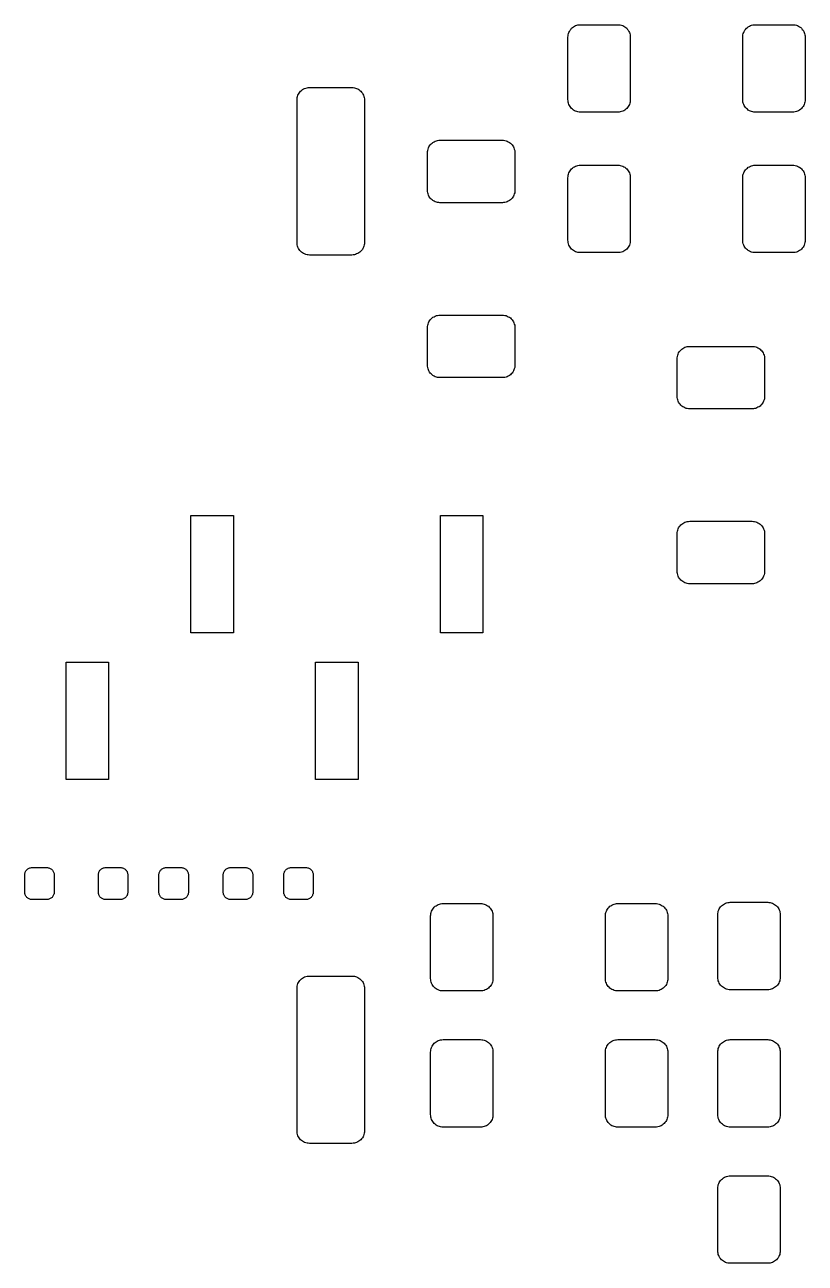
# Model space of a CAD drawing. Extents: x 0.2 to 57.7, y -40 to 0.2.
# Drawn here: x 29.6 to 42.1, y -39.96 to -20.13 of the extents above; entities that cross this region are included whole.
import ezdxf

# ---------------------------------------------------------------- set-up
doc = ezdxf.new("R2010")
doc.units = 0
doc.layers.get('0').update_dxf_attribs({"linetype": 'CONTINUOUS'})

msp = doc.modelspace()

# ---------------------------------------------------------------- linework, layer by layer
at = {"color": 7}
for points in [[(39.119519, -20.13117), (39.137807, -20.133202), (39.156095, -20.139298), (39.176415, -20.145394), (39.192671, -20.153522), (39.210959, -20.163682), (39.225183, -20.175874), (39.241439, -20.188066), (39.253631, -20.204322), (39.265823, -20.218546), (39.275983, -20.236834), (39.284111, -20.25309), (39.290207, -20.271378), (39.294271, -20.291698), (39.298335, -20.309986), (39.298335, -20.330306), (39.298335, -21.330049), (39.298335, -21.350369), (39.294271, -21.368657), (39.290207, -21.388977), (39.284111, -21.407265), (39.275983, -21.425553), (39.265823, -21.441809), (39.253631, -21.458065), (39.241439, -21.472289), (39.225183, -21.484481), (39.210959, -21.496673), (39.192671, -21.506833), (39.176415, -21.514961), (39.156095, -21.521057), (39.137807, -21.527153), (39.119519, -21.529185), (39.099199, -21.531217), (38.49976, -21.531217), (38.47944, -21.529185), (38.45912, -21.527153), (38.440832, -21.521057), (38.422544, -21.514961), (38.404256, -21.506833), (38.388, -21.496673), (38.371744, -21.484481), (38.35752, -21.472289), (38.345328, -21.458065), (38.333136, -21.441809), (38.322976, -21.425553), (38.314848, -21.407265), (38.30672, -21.388977), (38.302656, -21.368657), (38.300624, -21.350369), (38.298592, -21.330049), (38.298592, -20.330306), (38.300624, -20.309986), (38.302656, -20.291698), (38.30672, -20.271378), (38.314848, -20.25309), (38.322976, -20.236834), (38.333136, -20.218546), (38.345328, -20.204322), (38.35752, -20.188066), (38.371744, -20.175874), (38.388, -20.163682), (38.404256, -20.153522), (38.422544, -20.145394), (38.440832, -20.139298), (38.45912, -20.133202), (38.47944, -20.13117), (38.49976, -20.13117), (39.099199, -20.13117)], [(41.919105, -20.13117), (41.937393, -20.133202), (41.957713, -20.139298), (41.976001, -20.145394), (41.994289, -20.153522), (42.010545, -20.163682), (42.026801, -20.175874), (42.041025, -20.188066), (42.053217, -20.204322), (42.065408, -20.218546), (42.075568, -20.236834), (42.083696, -20.25309), (42.089792, -20.271378), (42.095888, -20.291698), (42.09792, -20.309986), (42.099952, -20.330306), (42.099952, -21.330049), (42.09792, -21.350369), (42.095888, -21.368657), (42.089792, -21.388977), (42.083696, -21.407265), (42.075568, -21.425553), (42.065408, -21.441809), (42.053217, -21.458065), (42.041025, -21.472289), (42.026801, -21.484481), (42.010545, -21.496673), (41.994289, -21.506833), (41.976001, -21.514961), (41.957713, -21.521057), (41.937393, -21.527153), (41.919105, -21.529185), (41.898785, -21.531217), (41.299345, -21.531217), (41.279025, -21.529185), (41.260737, -21.527153), (41.240417, -21.521057), (41.222129, -21.514961), (41.205873, -21.506833), (41.187585, -21.496673), (41.173361, -21.484481), (41.157105, -21.472289), (41.144913, -21.458065), (41.132721, -21.441809), (41.122561, -21.425553), (41.114433, -21.407265), (41.108337, -21.388977), (41.102241, -21.368657), (41.100209, -21.350369), (41.100209, -21.330049), (41.100209, -20.330306), (41.100209, -20.309986), (41.102241, -20.291698), (41.108337, -20.271378), (41.114433, -20.25309), (41.122561, -20.236834), (41.132721, -20.218546), (41.144913, -20.204322), (41.157105, -20.188066), (41.173361, -20.175874), (41.187585, -20.163682), (41.205873, -20.153522), (41.222129, -20.145394), (41.240417, -20.139298), (41.260737, -20.133202), (41.279025, -20.13117), (41.299345, -20.13117), (41.898785, -20.13117)], [(34.858165, -21.137009), (34.878485, -21.141073), (34.896773, -21.145137), (34.915061, -21.151233), (34.933349, -21.159361), (34.949605, -21.169521), (34.965861, -21.181713), (34.980085, -21.195937), (34.994309, -21.210161), (35.006501, -21.224385), (35.014629, -21.242673), (35.024789, -21.258929), (35.030885, -21.279249), (35.034949, -21.297537), (35.039013, -21.315825), (35.039013, -21.336145), (35.039013, -23.616047), (35.039013, -23.636367), (35.034949, -23.654655), (35.030885, -23.674975), (35.024789, -23.693263), (35.014629, -23.711551), (35.006501, -23.727807), (34.994309, -23.744063), (34.980085, -23.758287), (34.965861, -23.770479), (34.949605, -23.782671), (34.933349, -23.792831), (34.915061, -23.800959), (34.896773, -23.807055), (34.878485, -23.813151), (34.858165, -23.815183), (34.839877, -23.817215), (34.159158, -23.817215), (34.138838, -23.815183), (34.12055, -23.813151), (34.10023, -23.807055), (34.081942, -23.800959), (34.065686, -23.792831), (34.047398, -23.782671), (34.033174, -23.770479), (34.016918, -23.758287), (34.004726, -23.744063), (33.992534, -23.727807), (33.982374, -23.711551), (33.974246, -23.693263), (33.96815, -23.674975), (33.964086, -23.654655), (33.960022, -23.636367), (33.960022, -23.616047), (33.960022, -21.336145), (33.960022, -21.315825), (33.964086, -21.297537), (33.96815, -21.279249), (33.974246, -21.258929), (33.982374, -21.242673), (33.992534, -21.224385), (34.004726, -21.210161), (34.016918, -21.195937), (34.033174, -21.181713), (34.047398, -21.169521), (34.065686, -21.159361), (34.081942, -21.151233), (34.10023, -21.145137), (34.12055, -21.141073), (34.138838, -21.137009), (34.159158, -21.137009), (34.839877, -21.137009)], [(37.269131, -21.981051), (37.287419, -21.985115), (37.307739, -21.989179), (37.326027, -21.995275), (37.344315, -22.003402), (37.360571, -22.013562), (37.376827, -22.025754), (37.391051, -22.037946), (37.403243, -22.054202), (37.415435, -22.068426), (37.425595, -22.086714), (37.433723, -22.10297), (37.439819, -22.121258), (37.445915, -22.141578), (37.447947, -22.159866), (37.449979, -22.180186), (37.449979, -22.779626), (37.447947, -22.799946), (37.445915, -22.820266), (37.439819, -22.838554), (37.433723, -22.856842), (37.425595, -22.87513), (37.415435, -22.891386), (37.403243, -22.907642), (37.391051, -22.921866), (37.376827, -22.934058), (37.360571, -22.94625), (37.344315, -22.95641), (37.326027, -22.964538), (37.307739, -22.972666), (37.287419, -22.97673), (37.269131, -22.978762), (37.248811, -22.980794), (36.249068, -22.980794), (36.228748, -22.978762), (36.21046, -22.97673), (36.192172, -22.972666), (36.171852, -22.964538), (36.155596, -22.95641), (36.137308, -22.94625), (36.123084, -22.934058), (36.10886, -22.921866), (36.094636, -22.907642), (36.082444, -22.891386), (36.072284, -22.87513), (36.064156, -22.856842), (36.05806, -22.838554), (36.053996, -22.820266), (36.049932, -22.799946), (36.049932, -22.779626), (36.049932, -22.180186), (36.049932, -22.159866), (36.053996, -22.141578), (36.05806, -22.121258), (36.064156, -22.10297), (36.072284, -22.086714), (36.082444, -22.068426), (36.094636, -22.054202), (36.10886, -22.037946), (36.123084, -22.025754), (36.137308, -22.013562), (36.155596, -22.003402), (36.171852, -21.995275), (36.192172, -21.989179), (36.21046, -21.985115), (36.228748, -21.981051), (36.249068, -21.981051), (37.248811, -21.981051)], [(39.119519, -22.3811), (39.137807, -22.383132), (39.156095, -22.389228), (39.176415, -22.395324), (39.192671, -22.403452), (39.210959, -22.413612), (39.225183, -22.425804), (39.241439, -22.437996), (39.253631, -22.45222), (39.265823, -22.468476), (39.275983, -22.484732), (39.284111, -22.50302), (39.290207, -22.521308), (39.294271, -22.541628), (39.298335, -22.559916), (39.298335, -22.580236), (39.298335, -23.579979), (39.298335, -23.600299), (39.294271, -23.618587), (39.290207, -23.638907), (39.284111, -23.657195), (39.275983, -23.673451), (39.265823, -23.691739), (39.253631, -23.705963), (39.241439, -23.722219), (39.225183, -23.734411), (39.210959, -23.746603), (39.192671, -23.756763), (39.176415, -23.764891), (39.156095, -23.770987), (39.137807, -23.777083), (39.119519, -23.779115), (39.099199, -23.779115), (38.49976, -23.779115), (38.47944, -23.779115), (38.45912, -23.777083), (38.440832, -23.770987), (38.422544, -23.764891), (38.404256, -23.756763), (38.388, -23.746603), (38.371744, -23.734411), (38.35752, -23.722219), (38.345328, -23.705963), (38.333136, -23.691739), (38.322976, -23.673451), (38.314848, -23.657195), (38.30672, -23.638907), (38.302656, -23.618587), (38.300624, -23.600299), (38.298592, -23.579979), (38.298592, -22.580236), (38.300624, -22.559916), (38.302656, -22.541628), (38.30672, -22.521308), (38.314848, -22.50302), (38.322976, -22.484732), (38.333136, -22.468476), (38.345328, -22.45222), (38.35752, -22.437996), (38.371744, -22.425804), (38.388, -22.413612), (38.404256, -22.403452), (38.422544, -22.395324), (38.440832, -22.389228), (38.45912, -22.383132), (38.47944, -22.3811), (38.49976, -22.379068), (39.099199, -22.379068)], [(41.919105, -22.3811), (41.937393, -22.383132), (41.957713, -22.389228), (41.976001, -22.395324), (41.994289, -22.403452), (42.010545, -22.413612), (42.026801, -22.425804), (42.041025, -22.437996), (42.053217, -22.45222), (42.065408, -22.468476), (42.075568, -22.484732), (42.083696, -22.50302), (42.089792, -22.521308), (42.095888, -22.541628), (42.09792, -22.559916), (42.099952, -22.580236), (42.099952, -23.579979), (42.09792, -23.600299), (42.095888, -23.618587), (42.089792, -23.638907), (42.083696, -23.657195), (42.075568, -23.673451), (42.065408, -23.691739), (42.053217, -23.705963), (42.041025, -23.722219), (42.026801, -23.734411), (42.010545, -23.746603), (41.994289, -23.756763), (41.976001, -23.764891), (41.957713, -23.770987), (41.937393, -23.777083), (41.919105, -23.779115), (41.898785, -23.779115), (41.299345, -23.779115), (41.279025, -23.779115), (41.260737, -23.777083), (41.240417, -23.770987), (41.222129, -23.764891), (41.205873, -23.756763), (41.187585, -23.746603), (41.173361, -23.734411), (41.157105, -23.722219), (41.144913, -23.705963), (41.132721, -23.691739), (41.122561, -23.673451), (41.114433, -23.657195), (41.108337, -23.638907), (41.102241, -23.618587), (41.100209, -23.600299), (41.100209, -23.579979), (41.100209, -22.580236), (41.100209, -22.559916), (41.102241, -22.541628), (41.108337, -22.521308), (41.114433, -22.50302), (41.122561, -22.484732), (41.132721, -22.468476), (41.144913, -22.45222), (41.157105, -22.437996), (41.173361, -22.425804), (41.187585, -22.413612), (41.205873, -22.403452), (41.222129, -22.395324), (41.240417, -22.389228), (41.260737, -22.383132), (41.279025, -22.3811), (41.299345, -22.379068), (41.898785, -22.379068)], [(37.269131, -24.780128), (37.287419, -24.784192), (37.307739, -24.788256), (37.326027, -24.794352), (37.344315, -24.804512), (37.360571, -24.814672), (37.376827, -24.824832), (37.391051, -24.839056), (37.403243, -24.85328), (37.415435, -24.869536), (37.425595, -24.885792), (37.433723, -24.90408), (37.439819, -24.922368), (37.445915, -24.940656), (37.447947, -24.960976), (37.449979, -24.979264), (37.449979, -25.580735), (37.447947, -25.599023), (37.445915, -25.619343), (37.439819, -25.637631), (37.433723, -25.655919), (37.425595, -25.674207), (37.415435, -25.690463), (37.403243, -25.706719), (37.391051, -25.720943), (37.376827, -25.735167), (37.360571, -25.747359), (37.344315, -25.757519), (37.326027, -25.765647), (37.307739, -25.771743), (37.287419, -25.775807), (37.269131, -25.779871), (37.248811, -25.779871), (36.249068, -25.779871), (36.228748, -25.779871), (36.21046, -25.775807), (36.192172, -25.771743), (36.171852, -25.765647), (36.155596, -25.757519), (36.137308, -25.747359), (36.123084, -25.735167), (36.10886, -25.720943), (36.094636, -25.706719), (36.082444, -25.690463), (36.072284, -25.674207), (36.064156, -25.655919), (36.05806, -25.637631), (36.053996, -25.619343), (36.049932, -25.599023), (36.049932, -25.580735), (36.049932, -24.979264), (36.049932, -24.960976), (36.053996, -24.940656), (36.05806, -24.922368), (36.064156, -24.90408), (36.072284, -24.885792), (36.082444, -24.869536), (36.094636, -24.85328), (36.10886, -24.839056), (36.123084, -24.824832), (36.137308, -24.814672), (36.155596, -24.804512), (36.171852, -24.794352), (36.192172, -24.788256), (36.21046, -24.784192), (36.228748, -24.780128), (36.249068, -24.780128), (37.248811, -24.780128)], [(41.269373, -25.280507), (41.287661, -25.284571), (41.307981, -25.288635), (41.326269, -25.294731), (41.342525, -25.302859), (41.360813, -25.313019), (41.377069, -25.325211), (41.391293, -25.339435), (41.403485, -25.353659), (41.415677, -25.369915), (41.425837, -25.386171), (41.433965, -25.404459), (41.440061, -25.422747), (41.446157, -25.441035), (41.448189, -25.461355), (41.448189, -25.479643), (41.448189, -26.081114), (41.448189, -26.099402), (41.446157, -26.119722), (41.440061, -26.13801), (41.433965, -26.156298), (41.425837, -26.174586), (41.415677, -26.190842), (41.403485, -26.207098), (41.391293, -26.221322), (41.377069, -26.235546), (41.360813, -26.245706), (41.342525, -26.255866), (41.326269, -26.263994), (41.307981, -26.272122), (41.287661, -26.276186), (41.269373, -26.278218), (41.249053, -26.28025), (40.24931, -26.28025), (40.22899, -26.278218), (40.210702, -26.276186), (40.190382, -26.272122), (40.172094, -26.263994), (40.155838, -26.255866), (40.13755, -26.245706), (40.123326, -26.235546), (40.10707, -26.221322), (40.094878, -26.207098), (40.082686, -26.190842), (40.072526, -26.174586), (40.064398, -26.156298), (40.058302, -26.13801), (40.052206, -26.119722), (40.050174, -26.099402), (40.050174, -26.081114), (40.050174, -25.479643), (40.050174, -25.461355), (40.052206, -25.441035), (40.058302, -25.422747), (40.064398, -25.404459), (40.072526, -25.386171), (40.082686, -25.369915), (40.094878, -25.353659), (40.10707, -25.339435), (40.123326, -25.325211), (40.13755, -25.313019), (40.155838, -25.302859), (40.172094, -25.294731), (40.190382, -25.288635), (40.210702, -25.284571), (40.22899, -25.280507), (40.24931, -25.280507), (41.249053, -25.280507)], [(32.939959, -29.865965), (32.25924, -29.865965), (32.25924, -27.986367), (32.939959, -27.986367)], [(36.938169, -29.865965), (36.259482, -29.865965), (36.259482, -27.986367), (36.938169, -27.986367)], [(41.269373, -28.081617), (41.287661, -28.083649), (41.307981, -28.087713), (41.326269, -28.095841), (41.342525, -28.103969), (41.360813, -28.114129), (41.377069, -28.12632), (41.391293, -28.138512), (41.403485, -28.152736), (41.415677, -28.168992), (41.425837, -28.185248), (41.433965, -28.203536), (41.440061, -28.221824), (41.446157, -28.240112), (41.448189, -28.260432), (41.448189, -28.280752), (41.448189, -28.880192), (41.448189, -28.900512), (41.446157, -28.9188), (41.440061, -28.937088), (41.433965, -28.957408), (41.425837, -28.973664), (41.415677, -28.991952), (41.403485, -29.006176), (41.391293, -29.022432), (41.377069, -29.034624), (41.360813, -29.046816), (41.342525, -29.056976), (41.326269, -29.065104), (41.307981, -29.0712), (41.287661, -29.075264), (41.269373, -29.079328), (41.249053, -29.079328), (40.24931, -29.079328), (40.22899, -29.079328), (40.210702, -29.075264), (40.190382, -29.0712), (40.172094, -29.065104), (40.155838, -29.056976), (40.13755, -29.046816), (40.123326, -29.034624), (40.10707, -29.022432), (40.094878, -29.006176), (40.082686, -28.991952), (40.072526, -28.973664), (40.064398, -28.957408), (40.058302, -28.937088), (40.052206, -28.9188), (40.050174, -28.900512), (40.050174, -28.880192), (40.050174, -28.280752), (40.050174, -28.260432), (40.052206, -28.240112), (40.058302, -28.221824), (40.064398, -28.203536), (40.072526, -28.185248), (40.082686, -28.168992), (40.094878, -28.152736), (40.10707, -28.138512), (40.123326, -28.12632), (40.13755, -28.114129), (40.155838, -28.103969), (40.172094, -28.095841), (40.190382, -28.087713), (40.210702, -28.083649), (40.22899, -28.081617), (40.24931, -28.079585), (41.249053, -28.079585)], [(30.938695, -32.215463), (30.260008, -32.215463), (30.260008, -30.335864), (30.938695, -30.335864)], [(34.938937, -32.215463), (34.258218, -32.215463), (34.258218, -30.335864), (34.938937, -30.335864)], [(29.96486, -33.624399), (29.97502, -33.626431), (29.987212, -33.628463), (29.997372, -33.632527), (30.007532, -33.638623), (30.017692, -33.644719), (30.027852, -33.650815), (30.03598, -33.658943), (30.044108, -33.667071), (30.050204, -33.677231), (30.0563, -33.687391), (30.060364, -33.697551), (30.064428, -33.707711), (30.068492, -33.719903), (30.070524, -33.730063), (30.070524, -33.742255), (30.070524, -34.018607), (30.070524, -34.028767), (30.068492, -34.040959), (30.064428, -34.053151), (30.060364, -34.063311), (30.0563, -34.073471), (30.050204, -34.083631), (30.044108, -34.093791), (30.03598, -34.101919), (30.027852, -34.110047), (30.017692, -34.116143), (30.007532, -34.122239), (29.997372, -34.126303), (29.987212, -34.130367), (29.97502, -34.134431), (29.96486, -34.136463), (29.952668, -34.136463), (29.716956, -34.136463), (29.704764, -34.136463), (29.692572, -34.134431), (29.682412, -34.130367), (29.67022, -34.126303), (29.66006, -34.122239), (29.6499, -34.116143), (29.641772, -34.110047), (29.633644, -34.101919), (29.625516, -34.093791), (29.617388, -34.083631), (29.611292, -34.073471), (29.607228, -34.063311), (29.603164, -34.053151), (29.601132, -34.040959), (29.5991, -34.028767), (29.5991, -34.018607), (29.5991, -33.742255), (29.5991, -33.730063), (29.601132, -33.719903), (29.603164, -33.707711), (29.607228, -33.697551), (29.611292, -33.687391), (29.617388, -33.677231), (29.625516, -33.667071), (29.633644, -33.658943), (29.641772, -33.650815), (29.6499, -33.644719), (29.66006, -33.638623), (29.67022, -33.632527), (29.682412, -33.628463), (29.692572, -33.626431), (29.704764, -33.624399), (29.716956, -33.624399), (29.952668, -33.624399)], [(31.143419, -33.624399), (31.155611, -33.626431), (31.165771, -33.628463), (31.177963, -33.632527), (31.188123, -33.638623), (31.198283, -33.644719), (31.206411, -33.650815), (31.214539, -33.658943), (31.222667, -33.667071), (31.230795, -33.677231), (31.236891, -33.687391), (31.240955, -33.697551), (31.245019, -33.707711), (31.247051, -33.719903), (31.249083, -33.730063), (31.249083, -33.742255), (31.249083, -34.018607), (31.249083, -34.028767), (31.247051, -34.040959), (31.245019, -34.053151), (31.240955, -34.063311), (31.236891, -34.073471), (31.230795, -34.083631), (31.222667, -34.093791), (31.214539, -34.101919), (31.206411, -34.110047), (31.198283, -34.116143), (31.188123, -34.122239), (31.177963, -34.126303), (31.165771, -34.130367), (31.155611, -34.134431), (31.143419, -34.136463), (31.131227, -34.136463), (30.895515, -34.136463), (30.885355, -34.136463), (30.873163, -34.134431), (30.860971, -34.130367), (30.850811, -34.126303), (30.840651, -34.122239), (30.830491, -34.116143), (30.820331, -34.110047), (30.812203, -34.101919), (30.804075, -34.093791), (30.797979, -34.083631), (30.791883, -34.073471), (30.787819, -34.063311), (30.783755, -34.053151), (30.779691, -34.040959), (30.777659, -34.028767), (30.777659, -34.018607), (30.777659, -33.742255), (30.777659, -33.730063), (30.779691, -33.719903), (30.783755, -33.707711), (30.787819, -33.697551), (30.791883, -33.687391), (30.797979, -33.677231), (30.804075, -33.667071), (30.812203, -33.658943), (30.820331, -33.650815), (30.830491, -33.644719), (30.840651, -33.638623), (30.850811, -33.632527), (30.860971, -33.628463), (30.873163, -33.626431), (30.885355, -33.624399), (30.895515, -33.624399), (31.131227, -33.624399)], [(32.113698, -33.624399), (32.12589, -33.626431), (32.13605, -33.628463), (32.148242, -33.632527), (32.158402, -33.638623), (32.168562, -33.644719), (32.17669, -33.650815), (32.184818, -33.658943), (32.192946, -33.667071), (32.201074, -33.677231), (32.20717, -33.687391), (32.211234, -33.697551), (32.215298, -33.707711), (32.21733, -33.719903), (32.219362, -33.730063), (32.219362, -33.742255), (32.219362, -34.018607), (32.219362, -34.028767), (32.21733, -34.040959), (32.215298, -34.053151), (32.211234, -34.063311), (32.20717, -34.073471), (32.201074, -34.083631), (32.192946, -34.093791), (32.184818, -34.101919), (32.17669, -34.110047), (32.168562, -34.116143), (32.158402, -34.122239), (32.148242, -34.126303), (32.13605, -34.130367), (32.12589, -34.134431), (32.113698, -34.136463), (32.101506, -34.136463), (31.865794, -34.136463), (31.853602, -34.136463), (31.843442, -34.134431), (31.83125, -34.130367), (31.82109, -34.126303), (31.81093, -34.122239), (31.80077, -34.116143), (31.79061, -34.110047), (31.782482, -34.101919), (31.774354, -34.093791), (31.768258, -34.083631), (31.762162, -34.073471), (31.756066, -34.063311), (31.754034, -34.053151), (31.74997, -34.040959), (31.747938, -34.028767), (31.747938, -34.018607), (31.747938, -33.742255), (31.747938, -33.730063), (31.74997, -33.719903), (31.754034, -33.707711), (31.756066, -33.697551), (31.762162, -33.687391), (31.768258, -33.677231), (31.774354, -33.667071), (31.782482, -33.658943), (31.79061, -33.650815), (31.80077, -33.644719), (31.81093, -33.638623), (31.82109, -33.632527), (31.83125, -33.628463), (31.843442, -33.626431), (31.853602, -33.624399), (31.865794, -33.624399), (32.101506, -33.624399)], [(33.142905, -33.624399), (33.155097, -33.626431), (33.167289, -33.628463), (33.177449, -33.632527), (33.187609, -33.638623), (33.197769, -33.644719), (33.207929, -33.650815), (33.216057, -33.658943), (33.224185, -33.667071), (33.230281, -33.677231), (33.236377, -33.687391), (33.240441, -33.697551), (33.244505, -33.707711), (33.248569, -33.719903), (33.250601, -33.730063), (33.250601, -33.742255), (33.250601, -34.018607), (33.250601, -34.028767), (33.248569, -34.040959), (33.244505, -34.053151), (33.240441, -34.063311), (33.236377, -34.073471), (33.230281, -34.083631), (33.224185, -34.093791), (33.216057, -34.101919), (33.207929, -34.110047), (33.197769, -34.116143), (33.187609, -34.122239), (33.177449, -34.126303), (33.167289, -34.130367), (33.155097, -34.134431), (33.142905, -34.136463), (33.132745, -34.136463), (32.897033, -34.136463), (32.884841, -34.136463), (32.872649, -34.134431), (32.862489, -34.130367), (32.850297, -34.126303), (32.840137, -34.122239), (32.829977, -34.116143), (32.821849, -34.110047), (32.813721, -34.101919), (32.805593, -34.093791), (32.797465, -34.083631), (32.791369, -34.073471), (32.787305, -34.063311), (32.783241, -34.053151), (32.781209, -34.040959), (32.779177, -34.028767), (32.779177, -34.018607), (32.779177, -33.742255), (32.779177, -33.730063), (32.781209, -33.719903), (32.783241, -33.707711), (32.787305, -33.697551), (32.791369, -33.687391), (32.797465, -33.677231), (32.805593, -33.667071), (32.813721, -33.658943), (32.821849, -33.650815), (32.829977, -33.644719), (32.840137, -33.638623), (32.850297, -33.632527), (32.862489, -33.628463), (32.872649, -33.626431), (32.884841, -33.624399), (32.897033, -33.624399), (33.132745, -33.624399)], [(34.11293, -33.624399), (34.125122, -33.626431), (34.137314, -33.628463), (34.147474, -33.632527), (34.157634, -33.638623), (34.167794, -33.644719), (34.177954, -33.650815), (34.186082, -33.658943), (34.19421, -33.667071), (34.200306, -33.677231), (34.206402, -33.687391), (34.210466, -33.697551), (34.21453, -33.707711), (34.218594, -33.719903), (34.218594, -33.730063), (34.220626, -33.742255), (34.220626, -34.018607), (34.218594, -34.028767), (34.218594, -34.040959), (34.21453, -34.053151), (34.210466, -34.063311), (34.206402, -34.073471), (34.200306, -34.083631), (34.19421, -34.093791), (34.186082, -34.101919), (34.177954, -34.110047), (34.167794, -34.116143), (34.157634, -34.122239), (34.147474, -34.126303), (34.137314, -34.130367), (34.125122, -34.134431), (34.11293, -34.136463), (34.10277, -34.136463), (33.867058, -34.136463), (33.854866, -34.136463), (33.842674, -34.134431), (33.832514, -34.130367), (33.820322, -34.126303), (33.810162, -34.122239), (33.800002, -34.116143), (33.791874, -34.110047), (33.781714, -34.101919), (33.775618, -34.093791), (33.76749, -34.083631), (33.761394, -34.073471), (33.75733, -34.063311), (33.753266, -34.053151), (33.751234, -34.040959), (33.749202, -34.028767), (33.74717, -34.018607), (33.74717, -33.742255), (33.749202, -33.730063), (33.751234, -33.719903), (33.753266, -33.707711), (33.75733, -33.697551), (33.761394, -33.687391), (33.76749, -33.677231), (33.775618, -33.667071), (33.781714, -33.658943), (33.791874, -33.650815), (33.800002, -33.644719), (33.810162, -33.638623), (33.820322, -33.632527), (33.832514, -33.628463), (33.842674, -33.626431), (33.854866, -33.624399), (33.867058, -33.624399), (34.10277, -33.624399)], [(36.917849, -34.200217), (36.938169, -34.204281), (36.956457, -34.208345), (36.974745, -34.214441), (36.993033, -34.224601), (37.009289, -34.234761), (37.025545, -34.244921), (37.039769, -34.259145), (37.053993, -34.273369), (37.066185, -34.289625), (37.076345, -34.305881), (37.084473, -34.324169), (37.090569, -34.342457), (37.094633, -34.360745), (37.098697, -34.381065), (37.098697, -34.399353), (37.098697, -35.401128), (37.098697, -35.419416), (37.094633, -35.439736), (37.090569, -35.458024), (37.084473, -35.476312), (37.076345, -35.4946), (37.066185, -35.510856), (37.053993, -35.527112), (37.039769, -35.541336), (37.025545, -35.55556), (37.009289, -35.56572), (36.993033, -35.575879), (36.974745, -35.584007), (36.956457, -35.592135), (36.938169, -35.596199), (36.917849, -35.598231), (36.899561, -35.600263), (36.300122, -35.600263), (36.279802, -35.598231), (36.259482, -35.596199), (36.241194, -35.592135), (36.222906, -35.584007), (36.204618, -35.575879), (36.188362, -35.56572), (36.172106, -35.55556), (36.157882, -35.541336), (36.143658, -35.527112), (36.133498, -35.510856), (36.123338, -35.4946), (36.11521, -35.476312), (36.107082, -35.458024), (36.103018, -35.439736), (36.100986, -35.419416), (36.098954, -35.401128), (36.098954, -34.399353), (36.100986, -34.381065), (36.103018, -34.360745), (36.107082, -34.342457), (36.11521, -34.324169), (36.123338, -34.305881), (36.133498, -34.289625), (36.143658, -34.273369), (36.157882, -34.259145), (36.172106, -34.244921), (36.188362, -34.234761), (36.204618, -34.224601), (36.222906, -34.214441), (36.241194, -34.208345), (36.259482, -34.204281), (36.279802, -34.200217), (36.300122, -34.200217), (36.899561, -34.200217)], [(39.719213, -34.200217), (39.737501, -34.204281), (39.757821, -34.208345), (39.776109, -34.214441), (39.794397, -34.224601), (39.810653, -34.234761), (39.826909, -34.244921), (39.841133, -34.259145), (39.853325, -34.273369), (39.865517, -34.289625), (39.875677, -34.305881), (39.883805, -34.324169), (39.889901, -34.342457), (39.895997, -34.360745), (39.898029, -34.381065), (39.900061, -34.399353), (39.900061, -35.401128), (39.898029, -35.419416), (39.895997, -35.439736), (39.889901, -35.458024), (39.883805, -35.476312), (39.875677, -35.4946), (39.865517, -35.510856), (39.853325, -35.527112), (39.841133, -35.541336), (39.826909, -35.55556), (39.810653, -35.56572), (39.794397, -35.575879), (39.776109, -35.584007), (39.757821, -35.592135), (39.737501, -35.596199), (39.719213, -35.598231), (39.698893, -35.600263), (39.099453, -35.600263), (39.079133, -35.598231), (39.060845, -35.596199), (39.040525, -35.592135), (39.022237, -35.584007), (39.003949, -35.575879), (38.987693, -35.56572), (38.971437, -35.55556), (38.957213, -35.541336), (38.945021, -35.527112), (38.932829, -35.510856), (38.922669, -35.4946), (38.914541, -35.476312), (38.908445, -35.458024), (38.902349, -35.439736), (38.900317, -35.419416), (38.898285, -35.401128), (38.898285, -34.399353), (38.900317, -34.381065), (38.902349, -34.360745), (38.908445, -34.342457), (38.914541, -34.324169), (38.922669, -34.305881), (38.932829, -34.289625), (38.945021, -34.273369), (38.957213, -34.259145), (38.971437, -34.244921), (38.987693, -34.234761), (39.003949, -34.224601), (39.022237, -34.214441), (39.040525, -34.208345), (39.060845, -34.204281), (39.079133, -34.200217), (39.099453, -34.200217), (39.698893, -34.200217)], [(41.517785, -34.181929), (41.538105, -34.183961), (41.556393, -34.188025), (41.574681, -34.196153), (41.592969, -34.204281), (41.609225, -34.214441), (41.625481, -34.224601), (41.639705, -34.238825), (41.653929, -34.253049), (41.666121, -34.269305), (41.676281, -34.285561), (41.684409, -34.303849), (41.690505, -34.322137), (41.694569, -34.340425), (41.698633, -34.360745), (41.698633, -34.381065), (41.698633, -35.380808), (41.698633, -35.399096), (41.694569, -35.419416), (41.690505, -35.437704), (41.684409, -35.455992), (41.676281, -35.47428), (41.666121, -35.490536), (41.653929, -35.506792), (41.639705, -35.521016), (41.625481, -35.53524), (41.609225, -35.5454), (41.592969, -35.55556), (41.574681, -35.56572), (41.556393, -35.571815), (41.538105, -35.575879), (41.517785, -35.579943), (41.499497, -35.579943), (40.900058, -35.579943), (40.879738, -35.579943), (40.859418, -35.575879), (40.84113, -35.571815), (40.822842, -35.56572), (40.804554, -35.55556), (40.788298, -35.5454), (40.772042, -35.53524), (40.757818, -35.521016), (40.743594, -35.506792), (40.733434, -35.490536), (40.723274, -35.47428), (40.715146, -35.455992), (40.707018, -35.437704), (40.702954, -35.419416), (40.700922, -35.399096), (40.69889, -35.380808), (40.69889, -34.381065), (40.700922, -34.360745), (40.702954, -34.340425), (40.707018, -34.322137), (40.715146, -34.303849), (40.723274, -34.285561), (40.733434, -34.269305), (40.743594, -34.253049), (40.757818, -34.238825), (40.772042, -34.224601), (40.788298, -34.214441), (40.804554, -34.204281), (40.822842, -34.196153), (40.84113, -34.188025), (40.859418, -34.183961), (40.879738, -34.181929), (40.900058, -34.179897), (41.499497, -34.179897)], [(34.858165, -35.360996), (34.878485, -35.36506), (34.896773, -35.369124), (34.915061, -35.37522), (34.933349, -35.383348), (34.949605, -35.393508), (34.965861, -35.4057), (34.980085, -35.419924), (34.994309, -35.434148), (35.006501, -35.448372), (35.016661, -35.46666), (35.024789, -35.482916), (35.030885, -35.503236), (35.034949, -35.521524), (35.039013, -35.539812), (35.039013, -35.560132), (35.039013, -37.840033), (35.039013, -37.860353), (35.034949, -37.878641), (35.030885, -37.898961), (35.024789, -37.917249), (35.016661, -37.935537), (35.006501, -37.951793), (34.994309, -37.968049), (34.980085, -37.982273), (34.965861, -37.994465), (34.949605, -38.006657), (34.933349, -38.016817), (34.915061, -38.024945), (34.896773, -38.031041), (34.878485, -38.037137), (34.858165, -38.039169), (34.839877, -38.041201), (34.159158, -38.041201), (34.138838, -38.039169), (34.12055, -38.037137), (34.10023, -38.031041), (34.081942, -38.024945), (34.065686, -38.016817), (34.047398, -38.006657), (34.033174, -37.994465), (34.016918, -37.982273), (34.004726, -37.968049), (33.992534, -37.951793), (33.982374, -37.935537), (33.974246, -37.917249), (33.96815, -37.898961), (33.964086, -37.878641), (33.960022, -37.860353), (33.960022, -37.840033), (33.960022, -35.560132), (33.960022, -35.539812), (33.964086, -35.521524), (33.96815, -35.503236), (33.974246, -35.482916), (33.982374, -35.46666), (33.992534, -35.448372), (34.004726, -35.434148), (34.016918, -35.419924), (34.033174, -35.4057), (34.047398, -35.393508), (34.065686, -35.383348), (34.081942, -35.37522), (34.10023, -35.369124), (34.12055, -35.36506), (34.138838, -35.360996), (34.159158, -35.360996), (34.839877, -35.360996)], [(36.917849, -36.381567), (36.938169, -36.383599), (36.956457, -36.387663), (36.974745, -36.395791), (36.993033, -36.403919), (37.009289, -36.414079), (37.025545, -36.426271), (37.039769, -36.438463), (37.053993, -36.452687), (37.066185, -36.468943), (37.076345, -36.485199), (37.084473, -36.503487), (37.090569, -36.521775), (37.094633, -36.540063), (37.098697, -36.560383), (37.098697, -36.580703), (37.098697, -37.580446), (37.098697, -37.598734), (37.094633, -37.619054), (37.090569, -37.637342), (37.084473, -37.65563), (37.076345, -37.673918), (37.066185, -37.690174), (37.053993, -37.706429), (37.039769, -37.720653), (37.025545, -37.734877), (37.009289, -37.747069), (36.993033, -37.757229), (36.974745, -37.765357), (36.956457, -37.771453), (36.938169, -37.775517), (36.917849, -37.779581), (36.899561, -37.779581), (36.300122, -37.779581), (36.279802, -37.779581), (36.259482, -37.775517), (36.241194, -37.771453), (36.222906, -37.765357), (36.204618, -37.757229), (36.188362, -37.747069), (36.172106, -37.734877), (36.157882, -37.720653), (36.143658, -37.706429), (36.133498, -37.690174), (36.123338, -37.673918), (36.11521, -37.65563), (36.107082, -37.637342), (36.103018, -37.619054), (36.100986, -37.598734), (36.098954, -37.580446), (36.098954, -36.580703), (36.100986, -36.560383), (36.103018, -36.540063), (36.107082, -36.521775), (36.11521, -36.503487), (36.123338, -36.485199), (36.133498, -36.468943), (36.143658, -36.452687), (36.157882, -36.438463), (36.172106, -36.426271), (36.188362, -36.414079), (36.204618, -36.403919), (36.222906, -36.395791), (36.241194, -36.387663), (36.259482, -36.383599), (36.279802, -36.381567), (36.300122, -36.379535), (36.899561, -36.379535)], [(39.719213, -36.381567), (39.737501, -36.383599), (39.757821, -36.387663), (39.776109, -36.395791), (39.794397, -36.403919), (39.810653, -36.414079), (39.826909, -36.426271), (39.841133, -36.438463), (39.853325, -36.452687), (39.865517, -36.468943), (39.875677, -36.485199), (39.883805, -36.503487), (39.889901, -36.521775), (39.895997, -36.540063), (39.898029, -36.560383), (39.900061, -36.580703), (39.900061, -37.580446), (39.898029, -37.598734), (39.895997, -37.619054), (39.889901, -37.637342), (39.883805, -37.65563), (39.875677, -37.673918), (39.865517, -37.690174), (39.853325, -37.706429), (39.841133, -37.720653), (39.826909, -37.734877), (39.810653, -37.747069), (39.794397, -37.757229), (39.776109, -37.765357), (39.757821, -37.771453), (39.737501, -37.775517), (39.719213, -37.779581), (39.698893, -37.779581), (39.099453, -37.779581), (39.079133, -37.779581), (39.060845, -37.775517), (39.040525, -37.771453), (39.022237, -37.765357), (39.003949, -37.757229), (38.987693, -37.747069), (38.971437, -37.734877), (38.957213, -37.720653), (38.945021, -37.706429), (38.932829, -37.690174), (38.922669, -37.673918), (38.914541, -37.65563), (38.908445, -37.637342), (38.902349, -37.619054), (38.900317, -37.598734), (38.898285, -37.580446), (38.898285, -36.580703), (38.900317, -36.560383), (38.902349, -36.540063), (38.908445, -36.521775), (38.914541, -36.503487), (38.922669, -36.485199), (38.932829, -36.468943), (38.945021, -36.452687), (38.957213, -36.438463), (38.971437, -36.426271), (38.987693, -36.414079), (39.003949, -36.403919), (39.022237, -36.395791), (39.040525, -36.387663), (39.060845, -36.383599), (39.079133, -36.381567), (39.099453, -36.379535), (39.698893, -36.379535)], [(41.517785, -36.381567), (41.538105, -36.383599), (41.556393, -36.387663), (41.574681, -36.395791), (41.592969, -36.403919), (41.609225, -36.414079), (41.625481, -36.426271), (41.639705, -36.438463), (41.653929, -36.452687), (41.666121, -36.468943), (41.676281, -36.485199), (41.684409, -36.503487), (41.690505, -36.521775), (41.694569, -36.540063), (41.698633, -36.560383), (41.698633, -36.580703), (41.698633, -37.580446), (41.698633, -37.598734), (41.694569, -37.619054), (41.690505, -37.637342), (41.684409, -37.65563), (41.676281, -37.673918), (41.666121, -37.690174), (41.653929, -37.706429), (41.639705, -37.720653), (41.625481, -37.734877), (41.609225, -37.747069), (41.592969, -37.757229), (41.574681, -37.765357), (41.556393, -37.771453), (41.538105, -37.775517), (41.517785, -37.779581), (41.499497, -37.779581), (40.900058, -37.779581), (40.879738, -37.779581), (40.859418, -37.775517), (40.84113, -37.771453), (40.822842, -37.765357), (40.804554, -37.757229), (40.788298, -37.747069), (40.772042, -37.734877), (40.757818, -37.720653), (40.743594, -37.706429), (40.733434, -37.690174), (40.723274, -37.673918), (40.715146, -37.65563), (40.707018, -37.637342), (40.702954, -37.619054), (40.700922, -37.598734), (40.69889, -37.580446), (40.69889, -36.580703), (40.700922, -36.560383), (40.702954, -36.540063), (40.707018, -36.521775), (40.715146, -36.503487), (40.723274, -36.485199), (40.733434, -36.468943), (40.743594, -36.452687), (40.757818, -36.438463), (40.772042, -36.426271), (40.788298, -36.414079), (40.804554, -36.403919), (40.822842, -36.395791), (40.84113, -36.387663), (40.859418, -36.383599), (40.879738, -36.381567), (40.900058, -36.379535), (41.499497, -36.379535)], [(41.517785, -38.561139), (41.538105, -38.563171), (41.556393, -38.569267), (41.574681, -38.575363), (41.592969, -38.583491), (41.609225, -38.593651), (41.625481, -38.605843), (41.639705, -38.618035), (41.653929, -38.632259), (41.666121, -38.648515), (41.676281, -38.666803), (41.684409, -38.683059), (41.690505, -38.701347), (41.694569, -38.721667), (41.698633, -38.739955), (41.698633, -38.760275), (41.698633, -39.760018), (41.698633, -39.780338), (41.694569, -39.798626), (41.690505, -39.818946), (41.684409, -39.837233), (41.676281, -39.853489), (41.666121, -39.871777), (41.653929, -39.886001), (41.639705, -39.902257), (41.625481, -39.914449), (41.609225, -39.926641), (41.592969, -39.936801), (41.574681, -39.944929), (41.556393, -39.951025), (41.538105, -39.957121), (41.517785, -39.959153), (41.499497, -39.959153), (40.900058, -39.959153), (40.879738, -39.959153), (40.859418, -39.957121), (40.84113, -39.951025), (40.822842, -39.944929), (40.804554, -39.936801), (40.788298, -39.926641), (40.772042, -39.914449), (40.757818, -39.902257), (40.743594, -39.886001), (40.733434, -39.871777), (40.723274, -39.853489), (40.715146, -39.837233), (40.707018, -39.818946), (40.702954, -39.798626), (40.700922, -39.780338), (40.69889, -39.760018), (40.69889, -38.760275), (40.700922, -38.739955), (40.702954, -38.721667), (40.707018, -38.701347), (40.715146, -38.683059), (40.723274, -38.666803), (40.733434, -38.648515), (40.743594, -38.632259), (40.757818, -38.618035), (40.772042, -38.605843), (40.788298, -38.593651), (40.804554, -38.583491), (40.822842, -38.575363), (40.84113, -38.569267), (40.859418, -38.563171), (40.879738, -38.561139), (40.900058, -38.561139), (41.499497, -38.561139)]]:
    msp.add_lwpolyline(points, close=True, dxfattribs=at)

doc.saveas('drawing.dxf')
